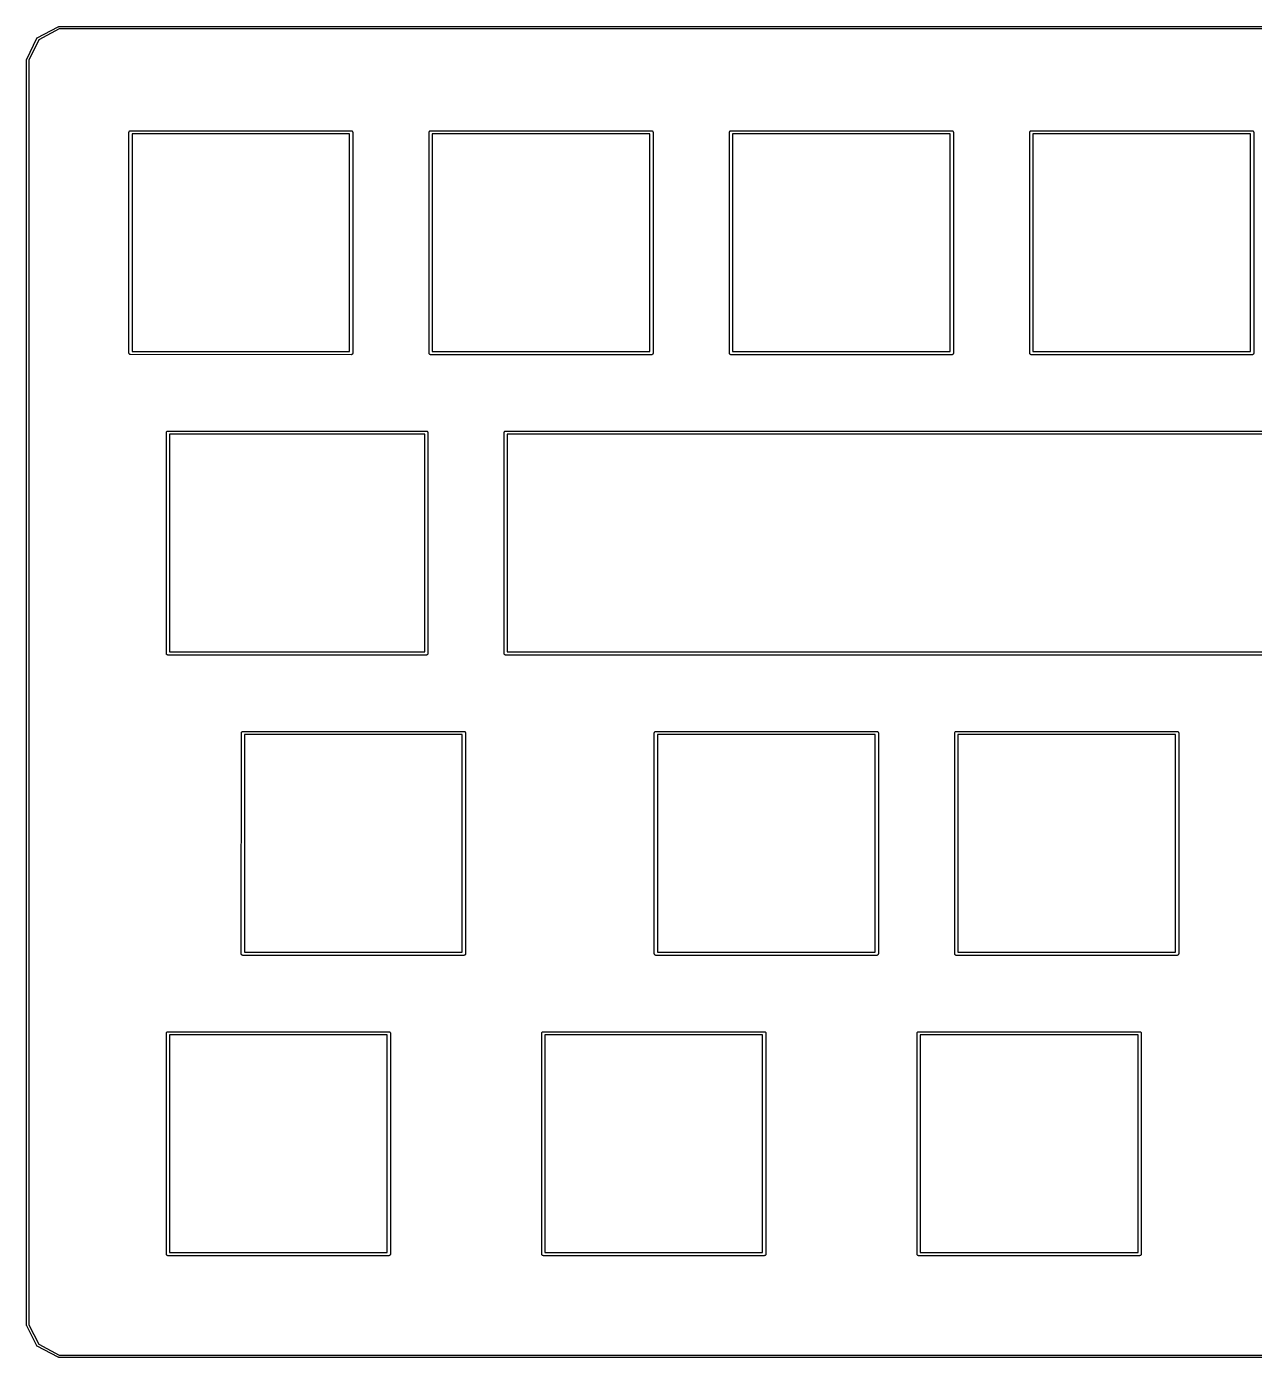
# Model space of a CAD drawing. Extents: x 0.7 to 10.7, y -4 to -0.6.
# Drawn here: x 0.67 to 3.736, y -3.97 to -0.647 of the extents above; entities that cross this region are included whole.
import ezdxf

# ---------------------------------------------------------------- set-up
doc = ezdxf.new("R2010")
doc.units = 0
doc.header["$MEASUREMENT"] = 0
doc.layers.add('BLACK', color=7, linetype='CONTINUOUS')

msp = doc.modelspace()

# ---------------------------------------------------------------- linework, layer by layer
at = {"layer": 'BLACK', "linetype": 'CONTINUOUS'}
for p, q in [((0.696186, -0.674855), (0.748623, -0.647388)), ((0.750727, -0.652953), (0.699743, -0.679659)), ((0.748623, -0.647388), (0.748865, -0.647259)), ((0.748865, -0.647259), (0.749016, -0.647213)), ((0.749016, -0.647213), (0.749162, -0.647154)), ((0.749162, -0.647154), (0.749293, -0.647129)), ((0.749293, -0.647129), (0.749421, -0.64709)), ((0.749421, -0.64709), (0.749579, -0.647074)), ((0.749579, -0.647074), (0.749734, -0.647045)), ((0.749734, -0.647045), (0.750003, -0.647047)), ((0.750003, -0.647047), (10.6598, -0.647047)), ((10.6592, -0.652953), (0.750727, -0.652953)), ((0.669863, -0.72867), (0.694807, -0.676287)), ((0.699743, -0.679659), (0.675453, -0.730667)), ((0.694807, -0.676287), (0.694895, -0.67608)), ((0.694895, -0.67608), (0.695013, -0.675906)), ((0.695013, -0.675906), (0.695121, -0.675726)), ((0.695121, -0.675726), (0.695177, -0.675666)), ((0.695177, -0.675666), (0.695222, -0.675599)), ((0.695222, -0.675599), (0.695372, -0.675452)), ((0.695372, -0.675452), (0.695513, -0.675296)), ((0.695513, -0.675296), (0.695579, -0.675248)), ((0.695579, -0.675248), (0.695637, -0.675191)), ((0.695637, -0.675191), (0.695812, -0.675076)), ((0.695812, -0.675076), (0.695981, -0.674951)), ((0.695981, -0.674951), (0.696186, -0.674855)), ((0.669537, -0.729847), (0.669569, -0.729635)), ((0.669547, -0.730068), (0.669537, -0.729847)), ((0.669547, -3.88996), (0.669547, -0.730068)), ((0.669569, -0.729635), (0.66959, -0.729421)), ((0.66959, -0.729421), (0.669612, -0.729348)), ((0.669612, -0.729348), (0.669624, -0.729271)), ((0.669624, -0.729271), (0.669697, -0.729069)), ((0.669697, -0.729069), (0.669759, -0.728865)), ((0.669759, -0.728865), (0.669863, -0.72867)), ((0.675453, -0.730667), (0.675453, -3.8893)), ((0.925044, -0.911), (0.92512, -0.910228)), ((0.925063, -0.911193), (0.925044, -0.911)), ((0.925063, -1.46181), (0.925063, -0.911193)), ((0.92512, -0.910228), (0.925345, -0.909486)), ((0.925345, -0.909486), (0.925711, -0.908802)), ((0.925711, -0.908802), (0.926203, -0.908203)), ((0.926203, -0.908203), (0.926802, -0.907711)), ((0.926802, -0.907711), (0.927486, -0.907345)), ((0.927486, -0.907345), (0.928228, -0.90712)), ((0.928228, -0.90712), (0.928807, -0.907063)), ((0.928807, -0.907063), (0.929, -0.907044)), ((0.929, -0.907044), (0.929193, -0.907063)), ((0.929193, -0.907063), (1.47981, -0.907063)), ((0.932937, -0.914937), (0.932937, -1.45807)), ((1.47606, -0.914937), (0.932937, -0.914937)), ((1.47606, -1.45856), (1.47606, -0.914937)), ((1.47981, -0.907063), (1.48, -0.907044)), ((1.48, -0.907044), (1.48019, -0.907063)), ((1.48019, -0.907063), (1.48077, -0.90712)), ((1.48077, -0.90712), (1.48151, -0.907345)), ((1.48151, -0.907345), (1.4822, -0.907711)), ((1.4822, -0.907711), (1.4828, -0.908203)), ((1.4828, -0.908203), (1.48329, -0.908802)), ((1.48329, -0.908802), (1.48365, -0.909486)), ((1.48365, -0.909486), (1.48388, -0.910228)), ((1.48388, -0.910228), (1.48396, -0.911)), ((1.48396, -0.911), (1.48394, -0.911193)), ((1.48394, -0.911193), (1.48394, -1.46231)), ((1.67454, -0.911), (1.67462, -0.910228)), ((1.67456, -0.911193), (1.67454, -0.911)), ((1.67456, -1.46231), (1.67456, -0.911193)), ((1.67462, -0.910228), (1.67485, -0.909486)), ((1.67485, -0.909486), (1.67521, -0.908802)), ((1.67521, -0.908802), (1.6757, -0.908203)), ((1.6757, -0.908203), (1.6763, -0.907711)), ((1.6763, -0.907711), (1.67699, -0.907345)), ((1.67699, -0.907345), (1.67773, -0.90712)), ((1.67773, -0.90712), (1.67831, -0.907063)), ((1.67831, -0.907063), (1.6785, -0.907044)), ((1.6785, -0.907044), (1.67869, -0.907063)), ((1.67869, -0.907063), (2.22981, -0.907063)), ((1.68244, -0.914937), (1.68244, -1.45856)), ((2.22606, -0.914937), (1.68244, -0.914937)), ((2.22606, -1.45856), (2.22606, -0.914937)), ((2.22981, -0.907063), (2.23, -0.907044)), ((2.23, -0.907044), (2.23019, -0.907063)), ((2.23019, -0.907063), (2.23077, -0.90712)), ((2.23077, -0.90712), (2.23151, -0.907345)), ((2.23151, -0.907345), (2.2322, -0.907711)), ((2.2322, -0.907711), (2.2328, -0.908203)), ((2.2328, -0.908203), (2.23329, -0.908802)), ((2.23329, -0.908802), (2.23365, -0.909486)), ((2.23365, -0.909486), (2.23388, -0.910228)), ((2.23388, -0.910228), (2.23396, -0.911)), ((2.23396, -0.911), (2.23394, -0.911193)), ((2.23394, -0.911193), (2.23394, -1.46231)), ((2.42454, -0.911), (2.42462, -0.910228)), ((2.42456, -0.911193), (2.42454, -0.911)), ((2.42456, -1.46231), (2.42456, -0.911193)), ((2.42462, -0.910228), (2.42485, -0.909486)), ((2.42485, -0.909486), (2.42521, -0.908802)), ((2.42521, -0.908802), (2.4257, -0.908203)), ((2.4257, -0.908203), (2.4263, -0.907711)), ((2.4263, -0.907711), (2.42699, -0.907345)), ((2.42699, -0.907345), (2.42773, -0.90712)), ((2.42773, -0.90712), (2.42831, -0.907063)), ((2.42831, -0.907063), (2.4285, -0.907044)), ((2.4285, -0.907044), (2.42869, -0.907063)), ((2.42869, -0.907063), (2.97981, -0.907063)), ((2.43244, -0.914937), (2.43244, -1.45856)), ((2.97606, -0.914937), (2.43244, -0.914937)), ((2.97606, -1.45856), (2.97606, -0.914937)), ((2.97981, -0.907063), (2.98, -0.907044)), ((2.98, -0.907044), (2.98019, -0.907063)), ((2.98019, -0.907063), (2.98077, -0.90712)), ((2.98077, -0.90712), (2.98151, -0.907345)), ((2.98151, -0.907345), (2.9822, -0.907711)), ((2.9822, -0.907711), (2.9828, -0.908203)), ((2.9828, -0.908203), (2.98329, -0.908802)), ((2.98329, -0.908802), (2.98365, -0.909486)), ((2.98365, -0.909486), (2.98388, -0.910228)), ((2.98388, -0.910228), (2.98396, -0.911)), ((2.98396, -0.911), (2.98394, -0.911193)), ((2.98394, -0.911193), (2.98394, -1.46231)), ((3.17454, -0.911), (3.17462, -0.910228)), ((3.17456, -0.911193), (3.17454, -0.911)), ((3.17456, -1.46231), (3.17456, -0.911193)), ((3.17462, -0.910228), (3.17485, -0.909486)), ((3.17485, -0.909486), (3.17521, -0.908802)), ((3.17521, -0.908802), (3.1757, -0.908203)), ((3.1757, -0.908203), (3.1763, -0.907711)), ((3.1763, -0.907711), (3.17699, -0.907345)), ((3.17699, -0.907345), (3.17773, -0.90712)), ((3.17773, -0.90712), (3.17831, -0.907063)), ((3.17831, -0.907063), (3.1785, -0.907044)), ((3.1785, -0.907044), (3.17869, -0.907063)), ((3.17869, -0.907063), (3.72981, -0.907063)), ((3.18244, -0.914937), (3.18244, -1.45856)), ((3.72606, -0.914937), (3.18244, -0.914937)), ((3.72606, -1.45856), (3.72606, -0.914937)), ((3.72981, -0.907063), (3.73, -0.907044)), ((3.73, -0.907044), (3.73019, -0.907063)), ((3.73019, -0.907063), (3.73077, -0.90712)), ((3.73077, -0.90712), (3.73151, -0.907345)), ((3.73151, -0.907345), (3.7322, -0.907711)), ((3.7322, -0.907711), (3.7328, -0.908203)), ((3.7328, -0.908203), (3.73329, -0.908802)), ((3.73329, -0.908802), (3.73365, -0.909486)), ((3.73365, -0.909486), (3.73388, -0.910228)), ((3.73388, -0.910228), (3.73396, -0.911)), ((3.73396, -0.911), (3.73394, -0.911193)), ((3.73394, -0.911193), (3.73394, -1.46231)), ((0.925044, -1.462), (0.925063, -1.46181)), ((0.925063, -1.46219), (0.925044, -1.462)), ((0.925085, -1.46242), (0.925063, -1.46219)), ((0.925063, -1.46219), (0.925063, -1.46219)), ((0.932937, -1.45807), (1.47606, -1.45856)), ((1.68244, -1.45856), (2.22606, -1.45856)), ((2.43244, -1.45856), (2.97606, -1.45856)), ((3.18244, -1.45856), (3.72606, -1.45856)), ((0.925119, -1.46277), (0.925085, -1.46242)), ((0.92512, -1.46277), (0.925119, -1.46277)), ((0.925241, -1.46317), (0.92512, -1.46277)), ((0.92512, -1.46277), (0.92512, -1.46277)), ((0.925344, -1.46351), (0.925241, -1.46317)), ((0.925345, -1.46351), (0.925344, -1.46351)), ((0.925535, -1.46387), (0.925345, -1.46351)), ((0.925345, -1.46351), (0.925345, -1.46351)), ((0.925709, -1.46419), (0.925535, -1.46387)), ((0.92571, -1.4642), (0.925709, -1.46419)), ((0.925711, -1.4642), (0.92571, -1.4642)), ((0.925964, -1.46451), (0.925711, -1.4642)), ((0.9262, -1.46479), (0.925964, -1.46451)), ((0.926201, -1.4648), (0.9262, -1.46479)), ((0.926203, -1.4648), (0.926201, -1.4648)), ((0.926525, -1.46506), (0.926203, -1.4648)), ((0.926799, -1.46529), (0.926525, -1.46506)), ((0.926801, -1.46529), (0.926799, -1.46529)), ((0.926802, -1.46529), (0.926801, -1.46529)), ((0.927158, -1.46548), (0.926802, -1.46529)), ((0.927483, -1.46565), (0.927158, -1.46548)), ((0.927484, -1.46565), (0.927483, -1.46565)), ((0.927486, -1.46565), (0.927484, -1.46565)), ((0.927864, -1.46577), (0.927486, -1.46565)), ((0.928225, -1.46588), (0.927864, -1.46577)), ((0.928226, -1.46588), (0.928225, -1.46588)), ((0.928228, -1.46588), (0.928226, -1.46588)), ((0.928634, -1.46592), (0.928228, -1.46588)), ((0.928803, -1.46594), (0.928634, -1.46592)), ((0.928805, -1.46594), (0.928803, -1.46594)), ((0.929, -1.46596), (0.928805, -1.46594)), ((0.929191, -1.46594), (0.929, -1.46596)), ((1.47981, -1.46644), (0.929191, -1.46594)), ((1.48, -1.46646), (1.47981, -1.46644)), ((1.48041, -1.46642), (1.48, -1.46646)), ((1.48077, -1.46638), (1.48041, -1.46642)), ((1.48118, -1.46626), (1.48077, -1.46638)), ((1.48077, -1.46638), (1.48077, -1.46638)), ((1.48077, -1.46638), (1.48077, -1.46638)), ((1.48151, -1.46616), (1.48118, -1.46626)), ((1.48189, -1.46596), (1.48151, -1.46615)), ((1.48151, -1.46615), (1.48151, -1.46616)), ((1.48151, -1.46616), (1.48151, -1.46616)), ((1.48219, -1.46579), (1.48189, -1.46596)), ((1.4822, -1.46579), (1.48219, -1.46579)), ((1.48252, -1.46553), (1.4822, -1.46579)), ((1.4822, -1.46579), (1.4822, -1.46579)), ((1.48279, -1.4653), (1.48252, -1.46553)), ((1.4828, -1.4653), (1.48279, -1.4653)), ((1.48306, -1.46498), (1.4828, -1.4653)), ((1.4828, -1.4653), (1.4828, -1.4653)), ((1.48329, -1.4647), (1.48306, -1.46498)), ((1.48348, -1.46434), (1.48329, -1.4647)), ((1.48329, -1.4647), (1.48329, -1.4647)), ((1.48329, -1.4647), (1.48329, -1.4647)), ((1.48365, -1.46402), (1.48348, -1.46434)), ((1.48377, -1.46364), (1.48365, -1.46401)), ((1.48365, -1.46401), (1.48365, -1.46402)), ((1.48365, -1.46402), (1.48365, -1.46402)), ((1.48388, -1.46328), (1.48377, -1.46364)), ((1.48392, -1.46288), (1.48388, -1.46327)), ((1.48388, -1.46327), (1.48388, -1.46327)), ((1.48388, -1.46327), (1.48388, -1.46328)), ((1.48396, -1.4625), (1.48392, -1.46288)), ((1.48394, -1.46231), (1.48396, -1.4625)), ((1.67454, -1.4625), (1.67456, -1.46231)), ((1.67462, -1.46327), (1.67454, -1.4625)), ((1.67485, -1.46401), (1.67462, -1.46327)), ((1.67521, -1.4647), (1.67485, -1.46401)), ((1.67569, -1.46529), (1.67521, -1.4647)), ((1.6757, -1.4653), (1.67569, -1.46529)), ((1.6763, -1.46579), (1.6757, -1.4653)), ((1.67699, -1.46615), (1.6763, -1.46579)), ((1.67773, -1.46638), (1.67699, -1.46615)), ((1.6785, -1.46646), (1.67773, -1.46638)), ((1.67869, -1.46644), (1.6785, -1.46646)), ((2.22981, -1.46644), (1.67869, -1.46644)), ((2.23, -1.46646), (2.22981, -1.46644)), ((2.23019, -1.46644), (2.23, -1.46646)), ((2.23077, -1.46638), (2.23019, -1.46644)), ((2.23151, -1.46615), (2.23077, -1.46638)), ((2.2322, -1.46579), (2.23151, -1.46615)), ((2.2328, -1.4653), (2.2322, -1.46579)), ((2.23329, -1.4647), (2.2328, -1.4653)), ((2.23365, -1.46401), (2.23329, -1.4647)), ((2.23388, -1.46327), (2.23365, -1.46401)), ((2.23396, -1.4625), (2.23388, -1.46327)), ((2.23394, -1.46231), (2.23396, -1.4625)), ((2.42454, -1.4625), (2.42456, -1.46231)), ((2.42462, -1.46327), (2.42454, -1.4625)), ((2.42485, -1.46401), (2.42462, -1.46327)), ((2.42521, -1.4647), (2.42485, -1.46401)), ((2.42569, -1.46529), (2.42521, -1.4647)), ((2.4257, -1.4653), (2.42569, -1.46529)), ((2.4263, -1.46579), (2.4257, -1.4653)), ((2.42699, -1.46615), (2.4263, -1.46579)), ((2.42773, -1.46638), (2.42699, -1.46615)), ((2.4285, -1.46646), (2.42773, -1.46638)), ((2.42869, -1.46644), (2.4285, -1.46646)), ((2.97981, -1.46644), (2.42869, -1.46644)), ((2.98, -1.46646), (2.97981, -1.46644)), ((2.98019, -1.46644), (2.98, -1.46646)), ((2.98077, -1.46638), (2.98019, -1.46644)), ((2.98151, -1.46615), (2.98077, -1.46638)), ((2.9822, -1.46579), (2.98151, -1.46615)), ((2.9828, -1.4653), (2.9822, -1.46579)), ((2.98329, -1.4647), (2.9828, -1.4653)), ((2.98365, -1.46401), (2.98329, -1.4647)), ((2.98388, -1.46327), (2.98365, -1.46401)), ((2.98396, -1.4625), (2.98388, -1.46327)), ((2.98394, -1.46231), (2.98396, -1.4625)), ((3.17454, -1.4625), (3.17456, -1.46231)), ((3.17462, -1.46327), (3.17454, -1.4625)), ((3.17485, -1.46401), (3.17462, -1.46327)), ((3.17521, -1.4647), (3.17485, -1.46401)), ((3.17569, -1.46529), (3.17521, -1.4647)), ((3.1757, -1.4653), (3.17569, -1.46529)), ((3.1763, -1.46579), (3.1757, -1.4653)), ((3.17699, -1.46615), (3.1763, -1.46579)), ((3.17773, -1.46638), (3.17699, -1.46615)), ((3.1785, -1.46646), (3.17773, -1.46638)), ((3.17869, -1.46644), (3.1785, -1.46646)), ((3.72981, -1.46644), (3.17869, -1.46644)), ((3.73, -1.46646), (3.72981, -1.46644)), ((3.73019, -1.46644), (3.73, -1.46646)), ((3.73077, -1.46638), (3.73019, -1.46644)), ((3.73151, -1.46615), (3.73077, -1.46638)), ((3.7322, -1.46579), (3.73151, -1.46615)), ((3.7328, -1.4653), (3.7322, -1.46579)), ((3.73329, -1.4647), (3.7328, -1.4653)), ((3.73365, -1.46401), (3.73329, -1.4647)), ((3.73388, -1.46327), (3.73365, -1.46401)), ((3.73396, -1.4625), (3.73388, -1.46327)), ((3.73394, -1.46231), (3.73396, -1.4625)), ((1.01854, -1.661), (1.01862, -1.66023)), ((1.01856, -1.66119), (1.01854, -1.661)), ((1.01856, -2.21231), (1.01856, -1.66119)), ((1.01862, -1.66023), (1.01885, -1.65949)), ((1.01885, -1.65949), (1.01921, -1.6588)), ((1.01921, -1.6588), (1.0197, -1.6582)), ((1.0197, -1.6582), (1.0203, -1.65771)), ((1.0203, -1.65771), (1.02099, -1.65735)), ((1.02099, -1.65735), (1.02173, -1.65712)), ((1.02173, -1.65712), (1.02231, -1.65706)), ((1.02231, -1.65706), (1.0225, -1.65704)), ((1.0225, -1.65704), (1.02269, -1.65706)), ((1.02269, -1.65706), (1.66731, -1.65706)), ((1.66731, -1.65706), (1.6675, -1.65704)), ((1.6675, -1.65704), (1.66769, -1.65706)), ((1.66769, -1.65706), (1.66827, -1.65712)), ((1.66827, -1.65712), (1.66901, -1.65735)), ((1.66901, -1.65735), (1.6697, -1.65771)), ((1.6697, -1.65771), (1.6703, -1.6582)), ((1.6703, -1.6582), (1.67079, -1.6588)), ((1.67079, -1.6588), (1.67115, -1.65949)), ((1.67115, -1.65949), (1.67138, -1.66023)), ((1.67138, -1.66023), (1.67146, -1.661)), ((1.67146, -1.661), (1.67144, -1.66119)), ((1.67144, -1.66119), (1.67144, -2.21231)), ((1.86204, -1.661), (1.86212, -1.66023)), ((1.86206, -1.66119), (1.86204, -1.661)), ((1.86206, -2.21231), (1.86206, -1.66119)), ((1.86212, -1.66023), (1.86235, -1.65949)), ((1.86235, -1.65949), (1.86271, -1.6588)), ((1.86271, -1.6588), (1.8632, -1.6582)), ((1.8632, -1.6582), (1.8638, -1.65771)), ((1.8638, -1.65771), (1.86449, -1.65735)), ((1.86449, -1.65735), (1.86523, -1.65712)), ((1.86523, -1.65712), (1.86581, -1.65706)), ((1.86581, -1.65706), (1.866, -1.65704)), ((1.866, -1.65704), (1.86619, -1.65706)), ((1.86619, -1.65706), (9.35481, -1.65706)), ((1.02644, -1.66494), (1.02644, -2.20856)), ((1.66356, -1.66494), (1.02644, -1.66494)), ((1.66356, -2.20856), (1.66356, -1.66494)), ((9.35106, -1.66494), (1.86994, -1.66494)), ((1.86994, -1.66494), (1.86994, -2.20856)), ((1.01854, -2.2125), (1.01856, -2.21231)), ((1.01862, -2.21327), (1.01854, -2.2125)), ((1.01885, -2.21401), (1.01862, -2.21327)), ((1.01921, -2.2147), (1.01885, -2.21401)), ((1.0197, -2.2153), (1.01921, -2.2147)), ((1.0203, -2.21579), (1.0197, -2.2153)), ((1.02099, -2.21615), (1.0203, -2.21579)), ((1.02173, -2.21638), (1.02099, -2.21615)), ((1.0225, -2.21646), (1.02173, -2.21638)), ((1.02269, -2.21644), (1.0225, -2.21646)), ((1.66731, -2.21644), (1.02269, -2.21644)), ((1.02644, -2.20856), (1.66356, -2.20856)), ((1.6675, -2.21646), (1.66731, -2.21644)), ((1.66769, -2.21644), (1.6675, -2.21646)), ((1.66827, -2.21638), (1.66769, -2.21644)), ((1.66901, -2.21615), (1.66827, -2.21638)), ((1.6697, -2.21579), (1.66901, -2.21615)), ((1.6703, -2.2153), (1.6697, -2.21579)), ((1.67079, -2.2147), (1.6703, -2.2153)), ((1.67115, -2.21401), (1.67079, -2.2147)), ((1.67138, -2.21327), (1.67115, -2.21401)), ((1.67146, -2.2125), (1.67138, -2.21327)), ((1.67144, -2.21231), (1.67146, -2.2125)), ((1.86204, -2.2125), (1.86206, -2.21231)), ((1.86212, -2.21327), (1.86204, -2.2125)), ((1.86235, -2.21401), (1.86212, -2.21327)), ((1.86271, -2.2147), (1.86235, -2.21401)), ((1.8632, -2.2153), (1.86271, -2.2147)), ((1.8638, -2.21579), (1.8632, -2.2153)), ((1.86449, -2.21615), (1.8638, -2.21579)), ((1.86523, -2.21638), (1.86449, -2.21615)), ((1.866, -2.21646), (1.86523, -2.21638)), ((1.86619, -2.21644), (1.866, -2.21646)), ((9.35481, -2.21644), (1.86619, -2.21644)), ((1.86994, -2.20856), (9.35106, -2.20856)), ((1.20556, -2.9623), (1.20606, -2.41119)), ((1.20604, -2.411), (1.20606, -2.4108)), ((1.20606, -2.41119), (1.20604, -2.411)), ((1.20606, -2.4108), (1.20608, -2.41063)), ((1.20606, -2.4108), (1.20606, -2.4108)), ((1.20608, -2.41063), (1.20612, -2.41023)), ((1.20612, -2.41022), (1.20623, -2.40986)), ((1.20612, -2.41023), (1.20612, -2.41022)), ((1.20612, -2.41023), (1.20612, -2.41023)), ((1.20623, -2.40986), (1.20635, -2.40949)), ((1.20635, -2.40948), (1.20652, -2.40916)), ((1.20635, -2.40949), (1.20635, -2.40948)), ((1.20635, -2.40948), (1.20635, -2.40948)), ((1.20652, -2.40916), (1.20671, -2.4088)), ((1.20671, -2.4088), (1.20694, -2.40852)), ((1.20671, -2.4088), (1.20671, -2.4088)), ((1.20671, -2.4088), (1.20671, -2.4088)), ((1.20694, -2.40852), (1.2072, -2.4082)), ((1.2072, -2.4082), (1.2072, -2.4082)), ((1.2072, -2.4082), (1.20721, -2.4082)), ((1.20721, -2.4082), (1.20748, -2.40797)), ((1.20748, -2.40797), (1.2078, -2.40771)), ((1.2078, -2.40771), (1.2078, -2.40771)), ((1.2078, -2.40771), (1.20781, -2.40771)), ((1.20781, -2.40771), (1.20813, -2.40754)), ((1.20813, -2.40754), (1.20849, -2.40735)), ((1.20849, -2.40734), (1.20884, -2.40724)), ((1.20849, -2.40735), (1.20849, -2.40734)), ((1.20849, -2.40734), (1.20849, -2.40734)), ((1.20884, -2.40724), (1.20923, -2.40712)), ((1.20923, -2.40712), (1.2096, -2.40708)), ((1.20923, -2.40712), (1.20923, -2.40712)), ((1.20923, -2.40712), (1.20923, -2.40712)), ((1.2096, -2.40708), (1.20981, -2.40706)), ((1.20981, -2.40706), (1.21, -2.40704)), ((1.20981, -2.40706), (1.20981, -2.40706)), ((1.21, -2.40704), (1.21019, -2.40706)), ((1.21019, -2.40706), (1.76131, -2.40706)), ((1.21393, -2.41494), (1.21344, -2.95856)), ((1.75756, -2.41494), (1.21393, -2.41494)), ((1.75756, -2.95856), (1.75756, -2.41494)), ((1.76131, -2.40706), (1.7615, -2.40704)), ((1.7615, -2.40704), (1.76169, -2.40706)), ((1.76169, -2.40706), (1.76227, -2.40712)), ((1.76227, -2.40712), (1.76301, -2.40735)), ((1.76301, -2.40735), (1.7637, -2.40771)), ((1.7637, -2.40771), (1.7643, -2.4082)), ((1.7643, -2.4082), (1.76479, -2.4088)), ((1.76479, -2.4088), (1.76515, -2.40949)), ((1.76515, -2.40949), (1.76538, -2.41023)), ((1.76538, -2.41023), (1.76546, -2.411)), ((1.76546, -2.411), (1.76544, -2.41119)), ((1.76544, -2.41119), (1.76544, -2.96231)), ((2.23704, -2.411), (2.23712, -2.41023)), ((2.23706, -2.41119), (2.23704, -2.411)), ((2.23706, -2.96231), (2.23706, -2.41119)), ((2.23712, -2.41023), (2.23735, -2.40949)), ((2.23735, -2.40949), (2.23771, -2.4088)), ((2.23771, -2.4088), (2.2382, -2.4082)), ((2.2382, -2.4082), (2.2388, -2.40771)), ((2.2388, -2.40771), (2.23949, -2.40735)), ((2.23949, -2.40735), (2.24023, -2.40712)), ((2.24023, -2.40712), (2.24081, -2.40706)), ((2.24081, -2.40706), (2.241, -2.40704)), ((2.241, -2.40704), (2.24119, -2.40706)), ((2.24119, -2.40706), (2.79231, -2.40706)), ((2.24494, -2.41494), (2.24494, -2.95856)), ((2.78856, -2.41494), (2.24494, -2.41494)), ((2.78856, -2.95856), (2.78856, -2.41494)), ((2.79231, -2.40706), (2.7925, -2.40704)), ((2.7925, -2.40704), (2.79269, -2.40706)), ((2.79269, -2.40706), (2.79327, -2.40712)), ((2.79327, -2.40712), (2.79401, -2.40735)), ((2.79401, -2.40735), (2.7947, -2.40771)), ((2.7947, -2.40771), (2.7953, -2.4082)), ((2.7953, -2.4082), (2.79579, -2.4088)), ((2.79579, -2.4088), (2.79615, -2.40949)), ((2.79615, -2.40949), (2.79638, -2.41023)), ((2.79638, -2.41023), (2.79646, -2.411)), ((2.79646, -2.411), (2.79644, -2.41119)), ((2.79644, -2.41119), (2.79644, -2.96231)), ((2.98704, -2.411), (2.98712, -2.41023)), ((2.98706, -2.41119), (2.98704, -2.411)), ((2.98706, -2.96231), (2.98706, -2.41119)), ((2.98712, -2.41023), (2.98735, -2.40949)), ((2.98735, -2.40949), (2.98771, -2.4088)), ((2.98771, -2.4088), (2.9882, -2.4082)), ((2.9882, -2.4082), (2.9888, -2.40771)), ((2.9888, -2.40771), (2.98949, -2.40735)), ((2.98949, -2.40735), (2.99023, -2.40712)), ((2.99023, -2.40712), (2.99081, -2.40706)), ((2.99081, -2.40706), (2.991, -2.40704)), ((2.991, -2.40704), (2.99119, -2.40706)), ((2.99119, -2.40706), (3.54231, -2.40706)), ((2.99494, -2.41494), (2.99494, -2.95856)), ((3.53856, -2.41494), (2.99494, -2.41494)), ((3.53856, -2.95856), (3.53856, -2.41494)), ((3.54231, -2.40706), (3.5425, -2.40704)), ((3.5425, -2.40704), (3.54269, -2.40706)), ((3.54269, -2.40706), (3.54327, -2.40712)), ((3.54327, -2.40712), (3.54401, -2.40735)), ((3.54401, -2.40735), (3.5447, -2.40771)), ((3.5447, -2.40771), (3.5453, -2.4082)), ((3.5453, -2.4082), (3.54579, -2.4088)), ((3.54579, -2.4088), (3.54615, -2.40949)), ((3.54615, -2.40949), (3.54638, -2.41023)), ((3.54638, -2.41023), (3.54646, -2.411)), ((3.54646, -2.411), (3.54644, -2.41119)), ((3.54644, -2.41119), (3.54644, -2.96231)), ((1.20554, -2.9625), (1.20556, -2.9623)), ((1.20558, -2.96291), (1.20554, -2.9625)), ((1.20562, -2.96327), (1.20558, -2.96291)), ((1.20574, -2.96368), (1.20562, -2.96327)), ((1.20562, -2.96327), (1.20562, -2.96327)), ((1.20562, -2.96327), (1.20562, -2.96327)), ((1.20584, -2.96401), (1.20574, -2.96368)), ((1.20585, -2.96401), (1.20584, -2.96401)), ((1.20584, -2.96401), (1.20584, -2.96401)), ((1.20604, -2.96439), (1.20585, -2.96401)), ((1.20621, -2.96469), (1.20604, -2.96439)), ((1.20621, -2.9647), (1.20621, -2.96469)), ((1.20647, -2.96502), (1.20621, -2.9647)), ((1.20621, -2.9647), (1.20621, -2.9647)), ((1.2067, -2.96529), (1.20647, -2.96502)), ((1.2067, -2.9653), (1.2067, -2.96529)), ((1.20702, -2.96556), (1.2067, -2.9653)), ((1.2067, -2.9653), (1.2067, -2.9653)), ((1.2073, -2.96579), (1.20702, -2.96556)), ((1.20766, -2.96598), (1.2073, -2.96579)), ((1.2073, -2.96579), (1.2073, -2.96579)), ((1.2073, -2.96579), (1.2073, -2.96579)), ((1.20798, -2.96615), (1.20766, -2.96598)), ((1.20799, -2.96615), (1.20798, -2.96615)), ((1.20798, -2.96615), (1.20798, -2.96615)), ((1.20836, -2.96627), (1.20799, -2.96615)), ((1.20872, -2.96638), (1.20836, -2.96627)), ((1.20873, -2.96638), (1.20872, -2.96638)), ((1.20914, -2.96642), (1.20873, -2.96638)), ((1.20873, -2.96638), (1.20873, -2.96638)), ((1.2095, -2.96646), (1.20914, -2.96642)), ((1.20969, -2.96644), (1.2095, -2.96646)), ((1.76131, -2.96644), (1.20969, -2.96644)), ((1.21344, -2.95856), (1.75756, -2.95856)), ((1.7615, -2.96646), (1.76131, -2.96644)), ((1.76169, -2.96644), (1.7615, -2.96646)), ((1.76227, -2.96638), (1.76169, -2.96644)), ((1.76301, -2.96615), (1.76227, -2.96638)), ((1.7637, -2.96579), (1.76301, -2.96615)), ((1.7643, -2.9653), (1.7637, -2.96579)), ((1.76479, -2.9647), (1.7643, -2.9653)), ((1.76515, -2.96401), (1.76479, -2.9647)), ((1.76538, -2.96327), (1.76515, -2.96401)), ((1.76546, -2.9625), (1.76538, -2.96327)), ((1.76544, -2.96231), (1.76546, -2.9625)), ((2.23704, -2.9625), (2.23706, -2.96231)), ((2.23712, -2.96327), (2.23704, -2.9625)), ((2.23735, -2.96401), (2.23712, -2.96327)), ((2.23771, -2.9647), (2.23735, -2.96401)), ((2.2382, -2.9653), (2.23771, -2.9647)), ((2.23771, -2.9647), (2.23771, -2.9647)), ((2.2388, -2.96579), (2.2382, -2.9653)), ((2.23949, -2.96615), (2.2388, -2.96579)), ((2.24023, -2.96638), (2.23949, -2.96615)), ((2.241, -2.96646), (2.24023, -2.96638)), ((2.24119, -2.96644), (2.241, -2.96646)), ((2.79231, -2.96644), (2.24119, -2.96644)), ((2.24494, -2.95856), (2.78856, -2.95856)), ((2.7925, -2.96646), (2.79231, -2.96644)), ((2.79269, -2.96644), (2.7925, -2.96646)), ((2.79327, -2.96638), (2.79269, -2.96644)), ((2.79401, -2.96615), (2.79327, -2.96638)), ((2.7947, -2.96579), (2.79401, -2.96615)), ((2.7953, -2.9653), (2.7947, -2.96579)), ((2.79579, -2.9647), (2.7953, -2.9653)), ((2.79615, -2.96401), (2.79579, -2.9647)), ((2.79638, -2.96327), (2.79615, -2.96401)), ((2.79646, -2.9625), (2.79638, -2.96327)), ((2.79644, -2.96231), (2.79646, -2.9625)), ((2.98704, -2.9625), (2.98706, -2.96231)), ((2.98712, -2.96327), (2.98704, -2.9625)), ((2.98735, -2.96401), (2.98712, -2.96327)), ((2.98771, -2.9647), (2.98735, -2.96401)), ((2.9882, -2.9653), (2.98771, -2.9647)), ((2.98771, -2.9647), (2.98771, -2.9647)), ((2.9888, -2.96579), (2.9882, -2.9653)), ((2.98949, -2.96615), (2.9888, -2.96579)), ((2.99023, -2.96638), (2.98949, -2.96615)), ((2.991, -2.96646), (2.99023, -2.96638)), ((2.99119, -2.96644), (2.991, -2.96646)), ((3.54231, -2.96644), (2.99119, -2.96644)), ((2.99494, -2.95856), (3.53856, -2.95856)), ((3.5425, -2.96646), (3.54231, -2.96644)), ((3.54269, -2.96644), (3.5425, -2.96646)), ((3.54327, -2.96638), (3.54269, -2.96644)), ((3.54401, -2.96615), (3.54327, -2.96638)), ((3.5447, -2.96579), (3.54401, -2.96615)), ((3.5453, -2.9653), (3.5447, -2.96579)), ((3.54579, -2.9647), (3.5453, -2.9653)), ((3.54615, -2.96401), (3.54579, -2.9647)), ((3.54638, -2.96327), (3.54615, -2.96401)), ((3.54646, -2.9625), (3.54638, -2.96327)), ((3.54644, -2.96231), (3.54646, -2.9625)), ((1.02099, -3.15735), (1.02173, -3.15712)), ((1.02173, -3.15712), (1.02231, -3.15706)), ((1.02231, -3.15706), (1.0225, -3.15704)), ((1.0225, -3.15704), (1.02269, -3.15706)), ((1.02269, -3.15706), (1.57381, -3.15706)), ((1.57381, -3.15706), (1.574, -3.15704)), ((1.574, -3.15704), (1.57419, -3.15706)), ((1.57419, -3.15706), (1.57477, -3.15712)), ((1.57477, -3.15712), (1.57551, -3.15735)), ((1.95849, -3.15735), (1.95923, -3.15712)), ((1.95923, -3.15712), (1.95981, -3.15706)), ((1.95981, -3.15706), (1.96, -3.15704)), ((1.96, -3.15704), (1.96019, -3.15706)), ((1.96019, -3.15706), (2.51131, -3.15706)), ((2.51131, -3.15706), (2.5115, -3.15704)), ((2.5115, -3.15704), (2.51169, -3.15706)), ((2.51169, -3.15706), (2.51227, -3.15712)), ((2.51227, -3.15712), (2.51301, -3.15735)), ((2.89549, -3.15735), (2.89623, -3.15712)), ((2.89623, -3.15712), (2.89681, -3.15706)), ((2.89681, -3.15706), (2.897, -3.15704)), ((2.897, -3.15704), (2.89719, -3.15706)), ((2.89719, -3.15706), (3.44881, -3.15706)), ((3.44881, -3.15706), (3.449, -3.15704)), ((3.449, -3.15704), (3.44919, -3.15706)), ((3.44919, -3.15706), (3.44977, -3.15712)), ((3.44977, -3.15712), (3.45051, -3.15735)), ((1.01854, -3.161), (1.01862, -3.16023)), ((1.01856, -3.16119), (1.01854, -3.161)), ((1.01856, -3.71231), (1.01856, -3.16119)), ((1.01862, -3.16023), (1.01885, -3.15949)), ((1.01885, -3.15949), (1.01921, -3.1588)), ((1.01921, -3.1588), (1.0197, -3.1582)), ((1.0197, -3.1582), (1.0203, -3.15771)), ((1.0203, -3.15771), (1.02099, -3.15735)), ((1.02644, -3.16494), (1.02644, -3.70856)), ((1.57006, -3.16494), (1.02644, -3.16494)), ((1.57006, -3.70856), (1.57006, -3.16494)), ((1.57551, -3.15735), (1.5762, -3.15771)), ((1.5762, -3.15771), (1.5768, -3.1582)), ((1.5768, -3.1582), (1.57729, -3.1588)), ((1.57729, -3.1588), (1.57765, -3.15949)), ((1.57765, -3.15949), (1.57788, -3.16023)), ((1.57788, -3.16023), (1.57796, -3.161)), ((1.57796, -3.161), (1.57794, -3.16119)), ((1.57794, -3.16119), (1.57794, -3.71231)), ((1.95604, -3.161), (1.95612, -3.16023)), ((1.95606, -3.16119), (1.95604, -3.161)), ((1.95606, -3.71231), (1.95606, -3.16119)), ((1.95612, -3.16023), (1.95635, -3.15949)), ((1.95635, -3.15949), (1.95671, -3.1588)), ((1.95671, -3.1588), (1.9572, -3.1582)), ((1.9572, -3.1582), (1.9578, -3.15771)), ((1.9578, -3.15771), (1.95849, -3.15735)), ((1.96394, -3.16494), (1.96394, -3.70856)), ((2.50756, -3.16494), (1.96394, -3.16494)), ((2.50756, -3.70856), (2.50756, -3.16494)), ((2.51301, -3.15735), (2.5137, -3.15771)), ((2.5137, -3.15771), (2.5143, -3.1582)), ((2.5143, -3.1582), (2.51479, -3.1588)), ((2.51479, -3.1588), (2.51515, -3.15949)), ((2.51515, -3.15949), (2.51538, -3.16023)), ((2.51538, -3.16023), (2.51546, -3.161)), ((2.51546, -3.161), (2.51544, -3.16119)), ((2.51544, -3.16119), (2.51544, -3.71231)), ((2.89304, -3.161), (2.89312, -3.16023)), ((2.89306, -3.16119), (2.89304, -3.161)), ((2.89306, -3.71231), (2.89306, -3.16119)), ((2.89312, -3.16023), (2.89335, -3.15949)), ((2.89335, -3.15949), (2.89371, -3.1588)), ((2.89371, -3.1588), (2.8942, -3.1582)), ((2.8942, -3.1582), (2.8948, -3.15771)), ((2.8948, -3.15771), (2.89549, -3.15735)), ((2.90094, -3.16494), (2.90094, -3.70856)), ((3.44506, -3.16494), (2.90094, -3.16494)), ((3.44506, -3.70856), (3.44506, -3.16494)), ((3.45051, -3.15735), (3.4512, -3.15771)), ((3.4512, -3.15771), (3.4518, -3.1582)), ((3.4518, -3.1582), (3.45229, -3.1588)), ((3.45229, -3.1588), (3.45265, -3.15949)), ((3.45265, -3.15949), (3.45288, -3.16023)), ((3.45288, -3.16023), (3.45296, -3.161)), ((3.45296, -3.161), (3.45294, -3.16119)), ((3.45294, -3.16119), (3.45294, -3.71231)), ((1.01854, -3.7125), (1.01856, -3.71231)), ((1.01862, -3.71327), (1.01854, -3.7125)), ((1.01885, -3.71401), (1.01862, -3.71327)), ((1.01921, -3.7147), (1.01885, -3.71401)), ((1.0197, -3.7153), (1.01921, -3.7147)), ((1.0203, -3.71579), (1.0197, -3.7153)), ((1.02099, -3.71615), (1.0203, -3.71579)), ((1.02173, -3.71638), (1.02099, -3.71615)), ((1.0225, -3.71646), (1.02173, -3.71638)), ((1.02269, -3.71644), (1.0225, -3.71646)), ((1.57381, -3.71644), (1.02269, -3.71644)), ((1.02644, -3.70856), (1.57006, -3.70856)), ((1.574, -3.71646), (1.57381, -3.71644)), ((1.57419, -3.71644), (1.574, -3.71646)), ((1.57477, -3.71638), (1.57419, -3.71644)), ((1.57551, -3.71615), (1.57477, -3.71638)), ((1.5762, -3.71579), (1.57551, -3.71615)), ((1.5768, -3.7153), (1.5762, -3.71579)), ((1.57729, -3.7147), (1.5768, -3.7153)), ((1.57765, -3.71401), (1.57729, -3.7147)), ((1.57788, -3.71327), (1.57765, -3.71401)), ((1.57796, -3.7125), (1.57788, -3.71327)), ((1.57794, -3.71231), (1.57796, -3.7125)), ((1.95604, -3.7125), (1.95606, -3.71231)), ((1.95612, -3.71327), (1.95604, -3.7125)), ((1.95635, -3.71401), (1.95612, -3.71327)), ((1.95671, -3.7147), (1.95635, -3.71401)), ((1.9572, -3.7153), (1.95671, -3.7147)), ((1.9578, -3.71579), (1.9572, -3.7153)), ((1.95849, -3.71615), (1.9578, -3.71579)), ((1.95923, -3.71638), (1.95849, -3.71615)), ((1.96, -3.71646), (1.95923, -3.71638)), ((1.96019, -3.71644), (1.96, -3.71646)), ((2.51131, -3.71644), (1.96019, -3.71644)), ((1.96394, -3.70856), (2.50756, -3.70856)), ((2.5115, -3.71646), (2.51131, -3.71644)), ((2.51169, -3.71644), (2.5115, -3.71646)), ((2.51227, -3.71638), (2.51169, -3.71644)), ((2.51301, -3.71615), (2.51227, -3.71638)), ((2.5137, -3.71579), (2.51301, -3.71615)), ((2.5143, -3.7153), (2.5137, -3.71579)), ((2.51479, -3.7147), (2.5143, -3.7153)), ((2.51515, -3.71401), (2.51479, -3.7147)), ((2.51538, -3.71327), (2.51515, -3.71401)), ((2.51546, -3.7125), (2.51538, -3.71327)), ((2.51544, -3.71231), (2.51546, -3.7125)), ((2.89304, -3.7125), (2.89306, -3.71231)), ((2.89312, -3.71327), (2.89304, -3.7125)), ((2.89335, -3.71401), (2.89312, -3.71327)), ((2.89371, -3.7147), (2.89335, -3.71401)), ((2.8942, -3.7153), (2.89371, -3.7147)), ((2.8948, -3.71579), (2.8942, -3.7153)), ((2.89549, -3.71615), (2.8948, -3.71579)), ((2.89623, -3.71638), (2.89549, -3.71615)), ((2.897, -3.71646), (2.89623, -3.71638)), ((2.89719, -3.71644), (2.897, -3.71646)), ((3.44881, -3.71644), (2.89719, -3.71644)), ((2.90094, -3.70856), (3.44506, -3.70856)), ((3.449, -3.71646), (3.44881, -3.71644)), ((3.44919, -3.71644), (3.449, -3.71646)), ((3.44977, -3.71638), (3.44919, -3.71644)), ((3.45051, -3.71615), (3.44977, -3.71638)), ((3.4512, -3.71579), (3.45051, -3.71615)), ((3.4518, -3.7153), (3.4512, -3.71579)), ((3.45229, -3.7147), (3.4518, -3.7153)), ((3.45265, -3.71401), (3.45229, -3.7147)), ((3.45288, -3.71327), (3.45265, -3.71401)), ((3.45296, -3.7125), (3.45288, -3.71327)), ((3.45294, -3.71231), (3.45296, -3.7125)), ((0.66954, -3.89021), (0.669547, -3.88996)), ((0.669572, -3.89039), (0.66954, -3.89021)), ((0.66959, -3.89058), (0.669572, -3.89039)), ((0.669621, -3.89068), (0.66959, -3.89058)), ((0.669638, -3.89078), (0.669621, -3.89068)), ((0.669705, -3.89096), (0.669638, -3.89078)), ((0.669759, -3.89114), (0.669705, -3.89096)), ((0.669877, -3.89136), (0.669759, -3.89114)), ((0.694818, -3.94124), (0.669877, -3.89136)), ((0.675453, -3.8893), (0.699715, -3.93783)), ((0.694895, -3.94142), (0.694818, -3.94124)), ((0.695029, -3.94162), (0.694895, -3.94142)), ((0.695156, -3.94182), (0.695029, -3.94162)), ((0.695193, -3.94186), (0.695156, -3.94182)), ((0.695222, -3.9419), (0.695193, -3.94186)), ((0.695392, -3.94207), (0.695222, -3.9419)), ((0.695556, -3.94224), (0.695392, -3.94207)), ((0.695599, -3.94227), (0.695556, -3.94224)), ((0.695637, -3.94231), (0.695599, -3.94227)), ((0.695836, -3.94244), (0.695637, -3.94231)), ((0.696031, -3.94258), (0.695836, -3.94244)), ((0.696211, -3.94266), (0.696031, -3.94258)), ((0.748623, -3.97011), (0.696211, -3.94266)), ((0.699715, -3.93783), (0.750727, -3.96455)), ((0.748865, -3.97024), (0.748623, -3.97011)), ((0.749016, -3.97029), (0.748865, -3.97024)), ((0.749162, -3.97035), (0.749016, -3.97029)), ((0.749293, -3.97037), (0.749162, -3.97035)), ((0.749421, -3.97041), (0.749293, -3.97037)), ((0.749579, -3.97043), (0.749421, -3.97041)), ((0.749734, -3.97045), (0.749579, -3.97043)), ((0.750003, -3.97045), (0.749734, -3.97045)), ((10.66, -3.97045), (0.750003, -3.97045)), ((0.750727, -3.96455), (10.6593, -3.96455))]:
    msp.add_line(p, q, dxfattribs=at)

doc.saveas('drawing.dxf')
